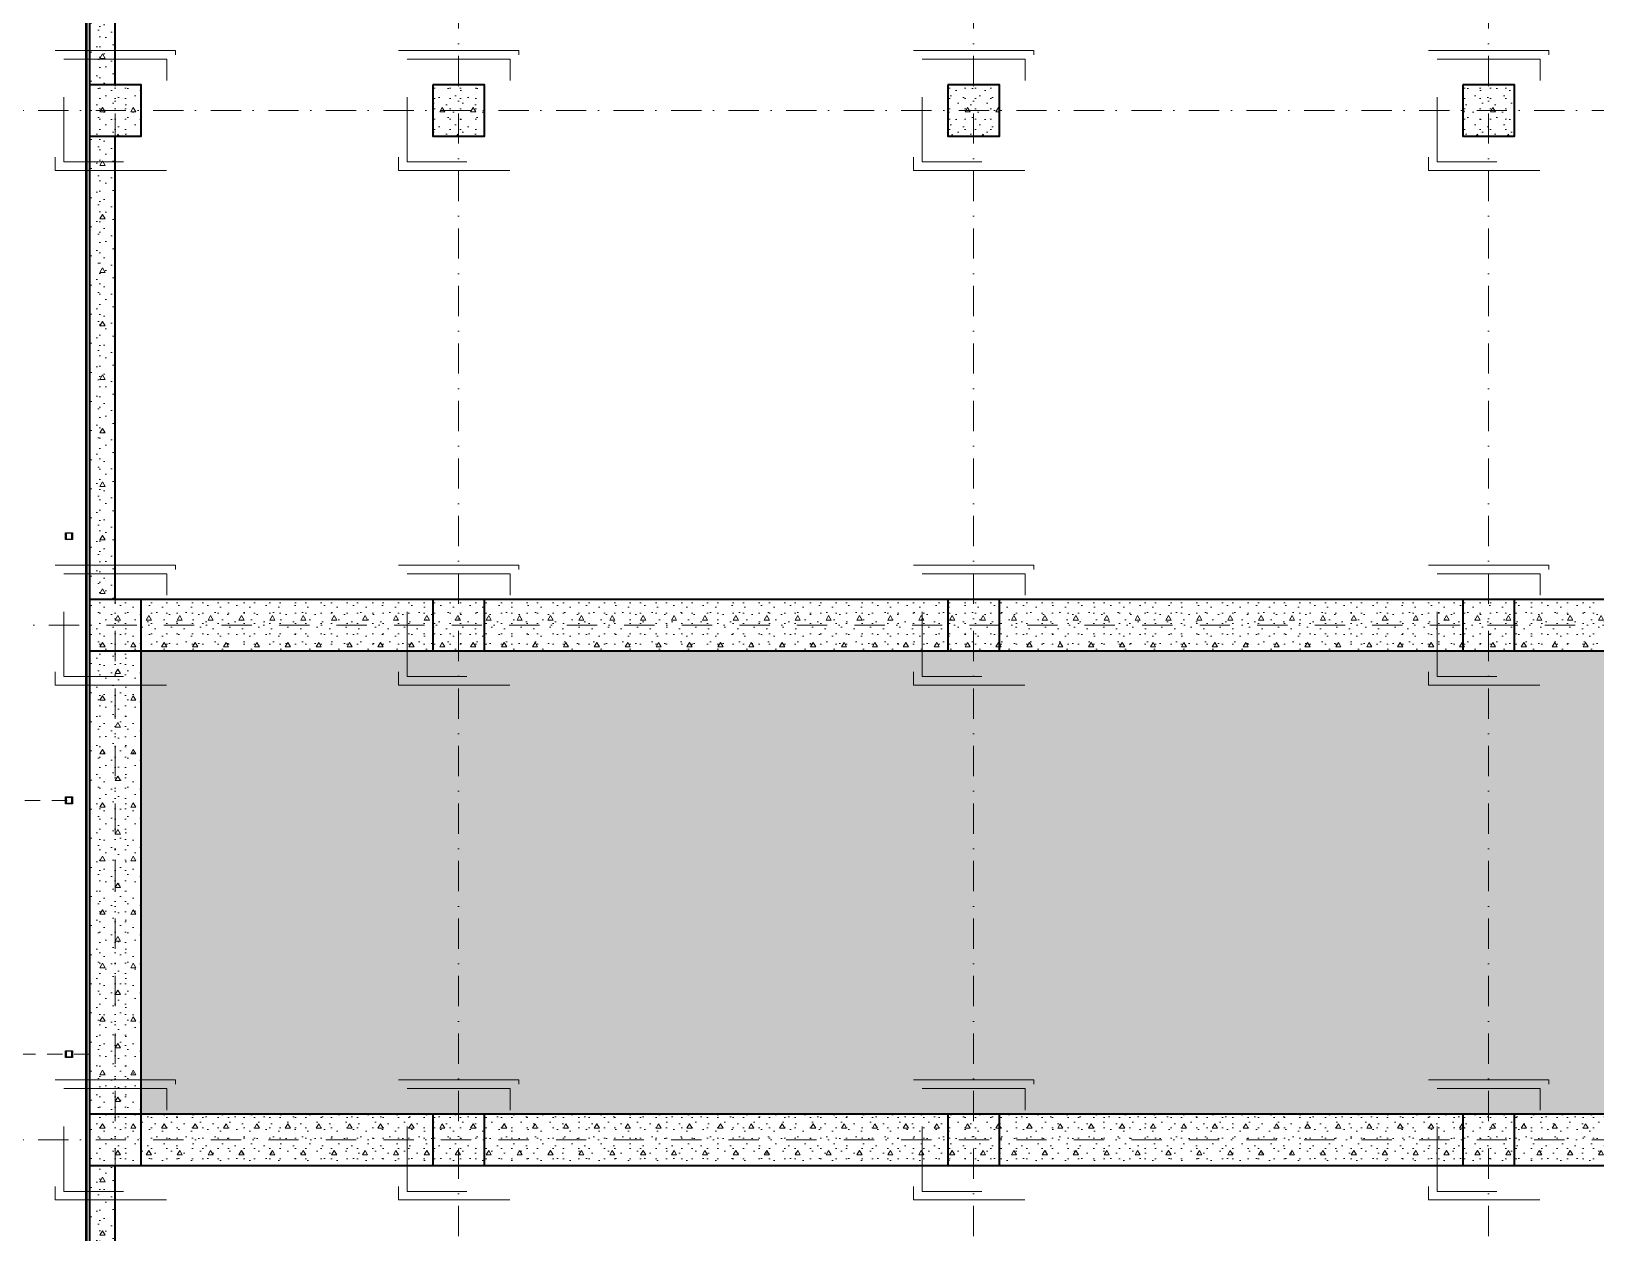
# Model space of a CAD drawing. Header units: millimetres. Extents: x -10605 to 101260, y -15987 to 46355.
# Drawn here: x -979 to 17248, y 20918 to 34924 of the extents above; entities that cross this region are included whole.
import ezdxf
from ezdxf.enums import TextEntityAlignment as Align

# ---------------------------------------------------------------- set-up
doc = ezdxf.new("R2010")
doc.units = ezdxf.units.MM
doc.header["$MEASUREMENT"] = 0
for name, pattern in [('Dashed', [2903.22, 1451.61, -1451.61]), ('Dot & Dashed', [670.277762, 352.777767, -176.388884, 0, -141.111112]), ('thk_line_type', [315, 180, -135])]:
    doc.linetypes.add(name, pattern=pattern)
for name, color, linetype, lineweight in [('0_Ном._пера__200', 7, 'Continuous', 0), ('Металлический каркас здания_Ном._пера__91', 255, 'Continuous', 0), ('Металлический каркас здания_Ном._пера__98', 7, 'Continuous', 25), ('Оси_Ном._пера__200', 7, 'Continuous', 0), ('Паспорта Зон Archicad_Ном._пера__100', 7, 'Continuous', 9), ('Стены _Ном._пера__200', 7, 'Continuous', 0), ('Стены _Ном._пера__97', 7, 'Continuous', 35), ('Стены _Ном._пера__99', 7, 'Continuous', 15)]:
    doc.layers.add(name, color=color, linetype=linetype, lineweight=lineweight)
for name, color, linetype in [('Зоны', 7, 'Continuous'), ('Металлический каркас здания', 7, 'Continuous'), ('Оси', 7, 'Continuous'), ('Стены', 7, 'Continuous')]:
    doc.layers.add(name, color=color, linetype=linetype)
doc.layers.add('Зоны_Ном._пера__94', color=7, linetype='Continuous', lineweight=5, true_color=0xc29f9f9f)
doc.layers.add('Стены _Ном._пера__2', color=7, linetype='Continuous', lineweight=0, true_color=0xc2747474)
doc.styles.add('РЎР“Р•РќР•Р\xa0РР\xa0_РЎРўРР›Р¬_1', font='arial.ttf')
pattern_1 = [(0, (0, 0), (0, 623.538), [60, -300]), (0, (180, 311.8), (0, 623.538), [60, -300]), (60, (0, 0), (-540, 311.769), [60, -300]), (60, (360, 0), (-540, 311.769), [60, -300]), (120, (60, 0), (540, 311.769), [60, -300]), (120, (420, 0), (540, 311.769), [60, -300]), (0, (0, 60), (0, 120), [0, -120, 0, -180]), (45, (60, 60), (-84.85282, 84.85282), [0, -90, 0, -150])]

# ---------------------------------------------------------------- blocks, each defined once
blk = doc.blocks.new('Колонна SHS ГК 27')
at = {"layer": 'Металлический каркас здания_Ном._пера__98', "linetype": 'Continuous', "lineweight": 0, "true_color": 0xffffff}
h = blk.add_hatch(dxfattribs=at)
h.set_pattern_fill('Barabбs_tйglakц_бllу', style=0, pattern_type=2)
h.set_pattern_definition([(90, (0, 0), (-60, 0), [])])
h.paths.add_polyline_path([(-40, -40), (40, -40), (40, 40), (-40, 40)])
h.paths.add_polyline_path([(-33.7, -33.7), (-33.7, 33.7), (33.7, 33.7), (33.7, -33.7)], flags=0)
at = {"layer": 'Металлический каркас здания_Ном._пера__98', "color": 7, "linetype": 'Continuous', "lineweight": 25}
for p, q in [((40, 40), (-40, 40)), ((-40, 40), (-40, -40)), ((-33.7, -33.7), (-33.7, 33.7)), ((-33.7, 33.7), (33.7, 33.7)), ((33.7, 33.7), (33.7, -33.7)), ((40, -40), (40, 40)), ((-40, -40), (40, -40)), ((33.7, -33.7), (-33.7, -33.7))]:
    blk.add_line(p, q, dxfattribs=at)
blk = doc.blocks.new('Перекрытие_2', base_point=(-300, 28300))
at = {"layer": '0_Ном._пера__200', "color": 7, "linetype": 'Continuous', "lineweight": 0, "flags": 128}
blk.add_lwpolyline([(-300, 28300), (-300, 21700), (98300, 21700), (98300, 28300), (52300, 28300), (52300, 34300), (45700, 34300), (45700, 28300)], close=True, dxfattribs=at)
blk = doc.blocks.new('Перекрытие_147', base_point=(-700, 22700))
at = {"layer": 'Стены _Ном._пера__200', "color": 7, "linetype": 'Dashed', "lineweight": 0, "flags": 128}
blk.add_lwpolyline([(-700, 22700), (700, 22700), (700, 21300), (-700, 21300)], close=True, dxfattribs=at)
blk = doc.blocks.new('Перекрытие_148', base_point=(-600, 22600))
at = {"layer": 'Стены _Ном._пера__200', "color": 7, "linetype": 'Dashed', "lineweight": 0, "flags": 128}
blk.add_lwpolyline([(-600, 22600), (600, 22600), (600, 21400), (-600, 21400)], close=True, dxfattribs=at)
blk = doc.blocks.new('Перекрытие_149', base_point=(3300, 22700))
at = {"layer": 'Стены _Ном._пера__200', "color": 7, "linetype": 'Dashed', "lineweight": 0, "flags": 128}
blk.add_lwpolyline([(3300, 22700), (4700, 22700), (4700, 21300), (3300, 21300)], close=True, dxfattribs=at)
blk = doc.blocks.new('Перекрытие_150', base_point=(3400, 22600))
at = {"layer": 'Стены _Ном._пера__200', "color": 7, "linetype": 'Dashed', "lineweight": 0, "flags": 128}
blk.add_lwpolyline([(3400, 22600), (4600, 22600), (4600, 21400), (3400, 21400)], close=True, dxfattribs=at)
blk = doc.blocks.new('Перекрытие_179', base_point=(15300, 22700))
at = {"layer": 'Стены _Ном._пера__200', "color": 7, "linetype": 'Dashed', "lineweight": 0, "flags": 128}
blk.add_lwpolyline([(15300, 22700), (16700, 22700), (16700, 21300), (15300, 21300)], close=True, dxfattribs=at)
blk = doc.blocks.new('Перекрытие_180', base_point=(15400, 22600))
at = {"layer": 'Стены _Ном._пера__200', "color": 7, "linetype": 'Dashed', "lineweight": 0, "flags": 128}
blk.add_lwpolyline([(15400, 22600), (16600, 22600), (16600, 21400), (15400, 21400)], close=True, dxfattribs=at)
blk = doc.blocks.new('Перекрытие_181', base_point=(9300, 22700))
at = {"layer": 'Стены _Ном._пера__200', "color": 7, "linetype": 'Dashed', "lineweight": 0, "flags": 128}
blk.add_lwpolyline([(9300, 22700), (10700, 22700), (10700, 21300), (9300, 21300)], close=True, dxfattribs=at)
blk = doc.blocks.new('Перекрытие_182', base_point=(9400, 22600))
at = {"layer": 'Стены _Ном._пера__200', "color": 7, "linetype": 'Dashed', "lineweight": 0, "flags": 128}
blk.add_lwpolyline([(9400, 22600), (10600, 22600), (10600, 21400), (9400, 21400)], close=True, dxfattribs=at)
blk = doc.blocks.new('Перекрытие_183', base_point=(-700, 28700))
at = {"layer": 'Стены _Ном._пера__200', "color": 7, "linetype": 'Dashed', "lineweight": 0, "flags": 128}
blk.add_lwpolyline([(-700, 28700), (700, 28700), (700, 27300), (-700, 27300)], close=True, dxfattribs=at)
blk = doc.blocks.new('Перекрытие_184', base_point=(-600, 28600))
at = {"layer": 'Стены _Ном._пера__200', "color": 7, "linetype": 'Dashed', "lineweight": 0, "flags": 128}
blk.add_lwpolyline([(-600, 28600), (600, 28600), (600, 27400), (-600, 27400)], close=True, dxfattribs=at)
blk = doc.blocks.new('Перекрытие_185', base_point=(3300, 28700))
at = {"layer": 'Стены _Ном._пера__200', "color": 7, "linetype": 'Dashed', "lineweight": 0, "flags": 128}
blk.add_lwpolyline([(3300, 28700), (4700, 28700), (4700, 27300), (3300, 27300)], close=True, dxfattribs=at)
blk = doc.blocks.new('Перекрытие_186', base_point=(3400, 28600))
at = {"layer": 'Стены _Ном._пера__200', "color": 7, "linetype": 'Dashed', "lineweight": 0, "flags": 128}
blk.add_lwpolyline([(3400, 28600), (4600, 28600), (4600, 27400), (3400, 27400)], close=True, dxfattribs=at)
blk = doc.blocks.new('Перекрытие_215', base_point=(15300, 28700))
at = {"layer": 'Стены _Ном._пера__200', "color": 7, "linetype": 'Dashed', "lineweight": 0, "flags": 128}
blk.add_lwpolyline([(15300, 28700), (16700, 28700), (16700, 27300), (15300, 27300)], close=True, dxfattribs=at)
blk = doc.blocks.new('Перекрытие_216', base_point=(15400, 28600))
at = {"layer": 'Стены _Ном._пера__200', "color": 7, "linetype": 'Dashed', "lineweight": 0, "flags": 128}
blk.add_lwpolyline([(15400, 28600), (16600, 28600), (16600, 27400), (15400, 27400)], close=True, dxfattribs=at)
blk = doc.blocks.new('Перекрытие_217', base_point=(9300, 28700))
at = {"layer": 'Стены _Ном._пера__200', "color": 7, "linetype": 'Dashed', "lineweight": 0, "flags": 128}
blk.add_lwpolyline([(9300, 28700), (10700, 28700), (10700, 27300), (9300, 27300)], close=True, dxfattribs=at)
blk = doc.blocks.new('Перекрытие_218', base_point=(9400, 28600))
at = {"layer": 'Стены _Ном._пера__200', "color": 7, "linetype": 'Dashed', "lineweight": 0, "flags": 128}
blk.add_lwpolyline([(9400, 28600), (10600, 28600), (10600, 27400), (9400, 27400)], close=True, dxfattribs=at)
blk = doc.blocks.new('Перекрытие_219', base_point=(-700, 34700))
at = {"layer": 'Стены _Ном._пера__200', "color": 7, "linetype": 'Dashed', "lineweight": 0, "flags": 128}
blk.add_lwpolyline([(-700, 34700), (700, 34700), (700, 33300), (-700, 33300)], close=True, dxfattribs=at)
blk = doc.blocks.new('Перекрытие_220', base_point=(-600, 34600))
at = {"layer": 'Стены _Ном._пера__200', "color": 7, "linetype": 'Dashed', "lineweight": 0, "flags": 128}
blk.add_lwpolyline([(-600, 34600), (600, 34600), (600, 33400), (-600, 33400)], close=True, dxfattribs=at)
blk = doc.blocks.new('Перекрытие_221', base_point=(3300, 34700))
at = {"layer": 'Стены _Ном._пера__200', "color": 7, "linetype": 'Dashed', "lineweight": 0, "flags": 128}
blk.add_lwpolyline([(3300, 34700), (4700, 34700), (4700, 33300), (3300, 33300)], close=True, dxfattribs=at)
blk = doc.blocks.new('Перекрытие_222', base_point=(3400, 34600))
at = {"layer": 'Стены _Ном._пера__200', "color": 7, "linetype": 'Dashed', "lineweight": 0, "flags": 128}
blk.add_lwpolyline([(3400, 34600), (4600, 34600), (4600, 33400), (3400, 33400)], close=True, dxfattribs=at)
blk = doc.blocks.new('Перекрытие_251', base_point=(15300, 34700))
at = {"layer": 'Стены _Ном._пера__200', "color": 7, "linetype": 'Dashed', "lineweight": 0, "flags": 128}
blk.add_lwpolyline([(15300, 34700), (16700, 34700), (16700, 33300), (15300, 33300)], close=True, dxfattribs=at)
blk = doc.blocks.new('Перекрытие_252', base_point=(15400, 34600))
at = {"layer": 'Стены _Ном._пера__200', "color": 7, "linetype": 'Dashed', "lineweight": 0, "flags": 128}
blk.add_lwpolyline([(15400, 34600), (16600, 34600), (16600, 33400), (15400, 33400)], close=True, dxfattribs=at)
blk = doc.blocks.new('Перекрытие_253', base_point=(9300, 34700))
at = {"layer": 'Стены _Ном._пера__200', "color": 7, "linetype": 'Dashed', "lineweight": 0, "flags": 128}
blk.add_lwpolyline([(9300, 34700), (10700, 34700), (10700, 33300), (9300, 33300)], close=True, dxfattribs=at)
blk = doc.blocks.new('Перекрытие_254', base_point=(9400, 34600))
at = {"layer": 'Стены _Ном._пера__200', "color": 7, "linetype": 'Dashed', "lineweight": 0, "flags": 128}
blk.add_lwpolyline([(9400, 34600), (10600, 34600), (10600, 33400), (9400, 33400)], close=True, dxfattribs=at)
blk = doc.blocks.new('Перекрытие_292', base_point=(-300, 28300))
at = {"layer": '0_Ном._пера__200', "color": 7, "linetype": 'Continuous', "lineweight": 0, "flags": 128}
blk.add_lwpolyline([(-300, 28300), (-300, 21700), (98300, 21700), (98300, 28300), (52300, 28300), (52300, 34300), (45700, 34300), (45700, 28300)], close=True, dxfattribs=at)
blk = doc.blocks.new('Стена_4', base_point=(-225, 40225))
at = {"layer": 'Стены', "linetype": 'Continuous', "lineweight": 0, "true_color": 0xffffff}
blk.add_hatch(color=7, dxfattribs=at).paths.add_polyline_path([(-334, 40329), (-334, -328), (-328, -328), (-328, 40329)])
at = {"layer": 'Стены _Ном._пера__200', "color": 7, "linetype": 'Continuous', "lineweight": 0}
blk.add_line((-334, 40329), (-334, -328), dxfattribs=at)
at = {"layer": 'Стены _Ном._пера__200', "color": 7, "linetype": 'Continuous', "lineweight": 0, "flags": 128}
blk.add_lwpolyline([(-328, -328), (-328, 40329)], dxfattribs=at)
at = {"layer": 'Стены _Ном._пера__99', "color": 7, "linetype": 'Continuous', "lineweight": 15}
blk.add_line((-336, 40335), (-336, -334), dxfattribs=at)
at = {"layer": 'Стены _Ном._пера__99', "color": 7, "linetype": 'Continuous', "lineweight": 15, "flags": 128}
blk.add_lwpolyline([(-346, 40337), (-346, -336)], dxfattribs=at)
blk = doc.blocks.new('Стена_13', base_point=(0, 28000))
at = {"layer": 'Стены _Ном._пера__2', "linetype": 'Continuous', "lineweight": 0, "true_color": 0x747474}
h = blk.add_hatch(dxfattribs=at)
h.set_pattern_fill('бетон_строительный__2_', color=8, style=0, pattern_type=2)
h.set_pattern_definition(pattern_1)
h.paths.add_polyline_path([(300, 28300), (300, 27700), (3700, 27700), (3700, 28300)])
h = blk.add_hatch(dxfattribs=at)
h.set_pattern_fill('бетон_строительный__2_', color=8, style=0, pattern_type=2)
h.set_pattern_definition(pattern_1)
h.paths.add_polyline_path([(4300, 28300), (4300, 27700), (9700, 27700), (9700, 28300)])
h = blk.add_hatch(dxfattribs=at)
h.set_pattern_fill('бетон_строительный__2_', color=8, style=0, pattern_type=2)
h.set_pattern_definition(pattern_1)
h.paths.add_polyline_path([(15700, 28300), (10300, 28300), (10300, 27700), (15700, 27700)])
h = blk.add_hatch(dxfattribs=at)
h.set_pattern_fill('бетон_строительный__2_', color=8, style=0, pattern_type=2)
h.set_pattern_definition(pattern_1)
h.paths.add_polyline_path([(21700, 28300), (16300, 28300), (16300, 27700), (21700, 27700)])
at = {"layer": 'Стены _Ном._пера__97', "color": 7, "linetype": 'Continuous', "lineweight": 35, "flags": 128}
for points in [[(3700, 28300), (300, 28300)], [(9700, 28300), (4300, 28300)], [(15700, 28300), (10300, 28300)], [(21700, 28300), (16300, 28300)], [(300, 27700), (3700, 27700)], [(4300, 27700), (9700, 27700)], [(10300, 27700), (15700, 27700)], [(16300, 27700), (21700, 27700)]]:
    blk.add_lwpolyline(points, dxfattribs=at)
blk = doc.blocks.new('Стена_19', base_point=(98000, 22000))
at = {"layer": 'Стены _Ном._пера__2', "linetype": 'Continuous', "lineweight": 0, "true_color": 0x747474}
h = blk.add_hatch(dxfattribs=at)
h.set_pattern_fill('бетон_строительный__2_', color=8, style=0, pattern_type=2)
h.set_pattern_definition(pattern_1)
h.paths.add_polyline_path([(300, 21700), (3700, 21700), (3700, 22300), (300, 22300)])
h = blk.add_hatch(dxfattribs=at)
h.set_pattern_fill('бетон_строительный__2_', color=8, style=0, pattern_type=2)
h.set_pattern_definition(pattern_1)
h.paths.add_polyline_path([(4300, 22300), (4300, 21700), (9700, 21700), (9700, 22300)])
h = blk.add_hatch(dxfattribs=at)
h.set_pattern_fill('бетон_строительный__2_', color=8, style=0, pattern_type=2)
h.set_pattern_definition(pattern_1)
h.paths.add_polyline_path([(15700, 22300), (10300, 22300), (10300, 21700), (15700, 21700)])
h = blk.add_hatch(dxfattribs=at)
h.set_pattern_fill('бетон_строительный__2_', color=8, style=0, pattern_type=2)
h.set_pattern_definition(pattern_1)
h.paths.add_polyline_path([(16300, 22300), (16300, 21700), (21700, 21700), (21700, 22300)])
at = {"layer": 'Стены _Ном._пера__97', "color": 7, "linetype": 'Continuous', "lineweight": 35, "flags": 128}
for points in [[(3700, 22300), (300, 22300)], [(9700, 22300), (4300, 22300)], [(15700, 22300), (10300, 22300)], [(21700, 22300), (16300, 22300)], [(300, 21700), (3700, 21700)], [(4300, 21700), (9700, 21700)], [(10300, 21700), (15700, 21700)], [(16300, 21700), (21700, 21700)]]:
    blk.add_lwpolyline(points, dxfattribs=at)
blk = doc.blocks.new('Стена_20', base_point=(0, 22000))
at = {"layer": 'Стены _Ном._пера__2', "linetype": 'Continuous', "lineweight": 0, "true_color": 0x747474}
h = blk.add_hatch(dxfattribs=at)
h.set_pattern_fill('бетон_строительный__2_', color=8, style=0, pattern_type=2)
h.set_pattern_definition(pattern_1)
h.paths.add_polyline_path([(-300, 27700), (-300, 22300), (300, 22300), (300, 27700)])
at = {"layer": 'Стены _Ном._пера__97', "color": 7, "linetype": 'Continuous', "lineweight": 35, "flags": 128}
for points in [[(-300, 27700), (-300, 22300)], [(300, 22300), (300, 27700)]]:
    blk.add_lwpolyline(points, dxfattribs=at)
blk = doc.blocks.new('Стена_24', base_point=(-300, 28300))
at = {"layer": 'Стены _Ном._пера__2', "linetype": 'Continuous', "lineweight": 0, "true_color": 0x747474}
h = blk.add_hatch(dxfattribs=at)
h.set_pattern_fill('бетон_строительный__2_', color=8, style=0, pattern_type=2)
h.set_pattern_definition(pattern_1)
h.paths.add_polyline_path([(-300, 34300), (0, 34300), (0, 39700), (-300, 39700)])
h = blk.add_hatch(dxfattribs=at)
h.set_pattern_fill('бетон_строительный__2_', color=8, style=0, pattern_type=2)
h.set_pattern_definition(pattern_1)
h.paths.add_polyline_path([(-300, 28300), (0, 28300), (0, 33700), (-300, 33700)])
at = {"layer": 'Стены _Ном._пера__97', "color": 7, "linetype": 'Continuous', "lineweight": 35, "flags": 128}
for points in [[(-300, 39700), (-300, 34300)], [(0, 34300), (0, 39700)], [(-300, 33700), (-300, 28300)], [(0, 28300), (0, 33700)]]:
    blk.add_lwpolyline(points, dxfattribs=at)
blk = doc.blocks.new('Стена_28', base_point=(-300, 21700))
at = {"layer": 'Стены _Ном._пера__2', "linetype": 'Continuous', "lineweight": 0, "true_color": 0x747474}
h = blk.add_hatch(dxfattribs=at)
h.set_pattern_fill('бетон_строительный__2_', color=8, style=0, pattern_type=2)
h.set_pattern_definition(pattern_1)
h.paths.add_polyline_path([(-300, 21700), (-300, 18300), (0, 18300), (0, 21700)])
at = {"layer": 'Стены _Ном._пера__97', "color": 7, "linetype": 'Continuous', "lineweight": 35, "flags": 128}
for points in [[(-300, 21700), (-300, 18300)], [(0, 18300), (0, 21700)]]:
    blk.add_lwpolyline(points, dxfattribs=at)
blk = doc.blocks.new('Колонна_73', base_point=(0, 22000))
at = {"layer": 'Стены', "linetype": 'Continuous', "lineweight": 0, "true_color": 0x000000}
h = blk.add_hatch(dxfattribs=at)
h.set_pattern_fill('бетон_строительный__2_', color=18, style=0, pattern_type=2)
h.set_pattern_definition(pattern_1)
h.paths.add_polyline_path([(-300, 22300), (-300, 21700), (300, 21700), (300, 22300)])
at = {"layer": 'Стены _Ном._пера__97', "color": 7, "linetype": 'Continuous', "lineweight": 35, "flags": 128}
blk.add_lwpolyline([(-300, 22300), (-300, 21700), (300, 21700), (300, 22300)], close=True, dxfattribs=at)
blk = doc.blocks.new('Колонна_74', base_point=(4000, 22000))
at = {"layer": 'Стены', "linetype": 'Continuous', "lineweight": 0, "true_color": 0x000000}
h = blk.add_hatch(dxfattribs=at)
h.set_pattern_fill('бетон_строительный__2_', color=18, style=0, pattern_type=2)
h.set_pattern_definition(pattern_1)
h.paths.add_polyline_path([(3700, 22300), (3700, 21700), (4300, 21700), (4300, 22300)])
at = {"layer": 'Стены _Ном._пера__97', "color": 7, "linetype": 'Continuous', "lineweight": 35, "flags": 128}
blk.add_lwpolyline([(3700, 22300), (3700, 21700), (4300, 21700), (4300, 22300)], close=True, dxfattribs=at)
blk = doc.blocks.new('Колонна_89', base_point=(16000, 22000))
at = {"layer": 'Стены', "linetype": 'Continuous', "lineweight": 0, "true_color": 0x000000}
h = blk.add_hatch(dxfattribs=at)
h.set_pattern_fill('бетон_строительный__2_', color=18, style=0, pattern_type=2)
h.set_pattern_definition(pattern_1)
h.paths.add_polyline_path([(15700, 22300), (15700, 21700), (16300, 21700), (16300, 22300)])
at = {"layer": 'Стены _Ном._пера__97', "color": 7, "linetype": 'Continuous', "lineweight": 35, "flags": 128}
blk.add_lwpolyline([(15700, 22300), (15700, 21700), (16300, 21700), (16300, 22300)], close=True, dxfattribs=at)
blk = doc.blocks.new('Колонна_90', base_point=(10000, 22000))
at = {"layer": 'Стены', "linetype": 'Continuous', "lineweight": 0, "true_color": 0x000000}
h = blk.add_hatch(dxfattribs=at)
h.set_pattern_fill('бетон_строительный__2_', color=18, style=0, pattern_type=2)
h.set_pattern_definition(pattern_1)
h.paths.add_polyline_path([(9700, 22300), (9700, 21700), (10300, 21700), (10300, 22300)])
at = {"layer": 'Стены _Ном._пера__97', "color": 7, "linetype": 'Continuous', "lineweight": 35, "flags": 128}
blk.add_lwpolyline([(9700, 22300), (9700, 21700), (10300, 21700), (10300, 22300)], close=True, dxfattribs=at)
blk = doc.blocks.new('Колонна_91', base_point=(0, 28000))
at = {"layer": 'Стены', "linetype": 'Continuous', "lineweight": 0, "true_color": 0x000000}
h = blk.add_hatch(dxfattribs=at)
h.set_pattern_fill('бетон_строительный__2_', color=18, style=0, pattern_type=2)
h.set_pattern_definition(pattern_1)
h.paths.add_polyline_path([(-300, 28300), (-300, 27700), (300, 27700), (300, 28300)])
at = {"layer": 'Стены _Ном._пера__97', "color": 7, "linetype": 'Continuous', "lineweight": 35, "flags": 128}
blk.add_lwpolyline([(-300, 28300), (-300, 27700), (300, 27700), (300, 28300)], close=True, dxfattribs=at)
blk = doc.blocks.new('Колонна_92', base_point=(4000, 28000))
at = {"layer": 'Стены', "linetype": 'Continuous', "lineweight": 0, "true_color": 0x000000}
h = blk.add_hatch(dxfattribs=at)
h.set_pattern_fill('бетон_строительный__2_', color=18, style=0, pattern_type=2)
h.set_pattern_definition(pattern_1)
h.paths.add_polyline_path([(3700, 28300), (3700, 27700), (4300, 27700), (4300, 28300)])
at = {"layer": 'Стены _Ном._пера__97', "color": 7, "linetype": 'Continuous', "lineweight": 35, "flags": 128}
blk.add_lwpolyline([(3700, 28300), (3700, 27700), (4300, 27700), (4300, 28300)], close=True, dxfattribs=at)
blk = doc.blocks.new('Колонна_107', base_point=(16000, 28000))
at = {"layer": 'Стены', "linetype": 'Continuous', "lineweight": 0, "true_color": 0x000000}
h = blk.add_hatch(dxfattribs=at)
h.set_pattern_fill('бетон_строительный__2_', color=18, style=0, pattern_type=2)
h.set_pattern_definition(pattern_1)
h.paths.add_polyline_path([(15700, 28300), (15700, 27700), (16300, 27700), (16300, 28300)])
at = {"layer": 'Стены _Ном._пера__97', "color": 7, "linetype": 'Continuous', "lineweight": 35, "flags": 128}
blk.add_lwpolyline([(15700, 28300), (15700, 27700), (16300, 27700), (16300, 28300)], close=True, dxfattribs=at)
blk = doc.blocks.new('Колонна_108', base_point=(10000, 28000))
at = {"layer": 'Стены', "linetype": 'Continuous', "lineweight": 0, "true_color": 0x000000}
h = blk.add_hatch(dxfattribs=at)
h.set_pattern_fill('бетон_строительный__2_', color=18, style=0, pattern_type=2)
h.set_pattern_definition(pattern_1)
h.paths.add_polyline_path([(9700, 28300), (9700, 27700), (10300, 27700), (10300, 28300)])
at = {"layer": 'Стены _Ном._пера__97', "color": 7, "linetype": 'Continuous', "lineweight": 35, "flags": 128}
blk.add_lwpolyline([(9700, 28300), (9700, 27700), (10300, 27700), (10300, 28300)], close=True, dxfattribs=at)
blk = doc.blocks.new('Колонна_109', base_point=(0, 34000))
at = {"layer": 'Стены', "linetype": 'Continuous', "lineweight": 0, "true_color": 0x000000}
h = blk.add_hatch(dxfattribs=at)
h.set_pattern_fill('бетон_строительный__2_', color=18, style=0, pattern_type=2)
h.set_pattern_definition(pattern_1)
h.paths.add_polyline_path([(-300, 34300), (-300, 33700), (300, 33700), (300, 34300)])
at = {"layer": 'Стены _Ном._пера__97', "color": 7, "linetype": 'Continuous', "lineweight": 35, "flags": 128}
blk.add_lwpolyline([(-300, 34300), (-300, 33700), (300, 33700), (300, 34300)], close=True, dxfattribs=at)
blk = doc.blocks.new('Колонна_110', base_point=(4000, 34000))
at = {"layer": 'Стены', "linetype": 'Continuous', "lineweight": 0, "true_color": 0x000000}
h = blk.add_hatch(dxfattribs=at)
h.set_pattern_fill('бетон_строительный__2_', color=18, style=0, pattern_type=2)
h.set_pattern_definition(pattern_1)
h.paths.add_polyline_path([(3700, 34300), (3700, 33700), (4300, 33700), (4300, 34300)])
at = {"layer": 'Стены _Ном._пера__97', "color": 7, "linetype": 'Continuous', "lineweight": 35, "flags": 128}
blk.add_lwpolyline([(3700, 34300), (3700, 33700), (4300, 33700), (4300, 34300)], close=True, dxfattribs=at)
blk = doc.blocks.new('Колонна_125', base_point=(16000, 34000))
at = {"layer": 'Стены', "linetype": 'Continuous', "lineweight": 0, "true_color": 0x000000}
h = blk.add_hatch(dxfattribs=at)
h.set_pattern_fill('бетон_строительный__2_', color=18, style=0, pattern_type=2)
h.set_pattern_definition(pattern_1)
h.paths.add_polyline_path([(15700, 34300), (15700, 33700), (16300, 33700), (16300, 34300)])
at = {"layer": 'Стены _Ном._пера__97', "color": 7, "linetype": 'Continuous', "lineweight": 35, "flags": 128}
blk.add_lwpolyline([(15700, 34300), (15700, 33700), (16300, 33700), (16300, 34300)], close=True, dxfattribs=at)
blk = doc.blocks.new('Колонна_126', base_point=(10000, 34000))
at = {"layer": 'Стены', "linetype": 'Continuous', "lineweight": 0, "true_color": 0x000000}
h = blk.add_hatch(dxfattribs=at)
h.set_pattern_fill('бетон_строительный__2_', color=18, style=0, pattern_type=2)
h.set_pattern_definition(pattern_1)
h.paths.add_polyline_path([(9700, 34300), (9700, 33700), (10300, 33700), (10300, 34300)])
at = {"layer": 'Стены _Ном._пера__97', "color": 7, "linetype": 'Continuous', "lineweight": 35, "flags": 128}
blk.add_lwpolyline([(9700, 34300), (9700, 33700), (10300, 33700), (10300, 34300)], close=True, dxfattribs=at)
blk = doc.blocks.new('Стандартный Маркер Сетки')
at = {"layer": 'Оси_Ном._пера__200', "color": 7, "linetype": 'Dot & Dashed', "lineweight": 0}
blk.add_line((0, 0), (107805, 0), dxfattribs=at)
at = {"layer": 'Оси_Ном._пера__200', "color": 7, "lineweight": 0, "style": 'РЎР“Р•РќР•Р\xa0РР\xa0_РЎРўРР›Р¬_1'}
blk.add_attdef('AC_MarkerText_1', text='', height=300, dxfattribs=at).set_placement((108205, 150), align=Align.TOP_CENTER)
blk = doc.blocks.new('Стандартный Маркер Сетки_3')
at = {"layer": 'Оси_Ном._пера__200', "color": 7, "linetype": 'Dot & Dashed', "lineweight": 0}
blk.add_line((0, 0), (107930, 0), dxfattribs=at)
at = {"layer": 'Оси_Ном._пера__200', "color": 7, "lineweight": 0, "style": 'РЎР“Р•РќР•Р\xa0РР\xa0_РЎРўРР›Р¬_1'}
blk.add_attdef('AC_MarkerText_1', text='', height=300, dxfattribs=at).set_placement((108330, 150), align=Align.TOP_CENTER)
blk = doc.blocks.new('Балка - Швеллер ПП 27_5')
at = {"layer": 'Металлический каркас здания_Ном._пера__91', "color": 255, "linetype": 'thk_line_type', "lineweight": 0}
blk.add_line((0, 0), (2760, 0), dxfattribs=at)
blk = doc.blocks.new('Балка - Швеллер ПП 27_7')
at = {"layer": 'Металлический каркас здания_Ном._пера__91', "color": 255, "linetype": 'thk_line_type', "lineweight": 0}
blk.add_line((0, 0), (2960, 0), dxfattribs=at)
blk = doc.blocks.new('Технический коридор_1_2', base_point=(36816, 30293))
at = {"layer": 'Зоны_Ном._пера__94', "linetype": 'Continuous', "lineweight": 0, "true_color": 0x272727}
blk.add_hatch(color=250, dxfattribs=at).paths.add_polyline_path([(300, 22300), (97700, 22300), (97700, 27700), (51700, 27700), (51700, 33700), (46300, 33700), (46300, 27700), (300, 27700)])
at = {"layer": 'Паспорта Зон Archicad_Ном._пера__100', "color": 7, "lineweight": 9, "style": 'РЎР“Р•РќР•Р\xa0РР\xa0_РЎРўРР›Р¬_1'}
for tag, p in [('DUMMY_112', (49234, 30859)), ('ROOM_AREA', (50442, 22727))]:
    blk.add_attdef(tag, text='', height=300, dxfattribs=at).set_placement(p, align=Align.MIDDLE_CENTER)
blk = doc.blocks.new('Стандартный Маркер Сетки_4')
at = {"layer": 'Оси_Ном._пера__200', "color": 7, "linetype": 'Dot & Dashed', "lineweight": 0}
blk.add_line((0, 0), (55187, 0), dxfattribs=at)
at = {"layer": 'Оси_Ном._пера__200', "color": 7, "lineweight": 0, "style": 'РЎР“Р•РќР•Р\xa0РР\xa0_РЎРўРР›Р¬_1'}
blk.add_attdef('AC_MarkerText_1', text='', height=300, rotation=90, dxfattribs=at).set_placement((55368, -69), align=Align.TOP_CENTER)

msp = doc.modelspace()

# ---------------------------------------------------------------- linework, layer by layer
at = {"layer": 'Зоны_Ном._пера__94', "color": 253, "linetype": 'Continuous', "lineweight": 5, "true_color": 0x9f9f9f, "flags": 128}
msp.add_lwpolyline([(299.99987, 22300.00013), (97699.99999, 22300.00013), (97699.99999, 27700.00012), (51699.75543, 27700.00012), (51699.75543, 33700.00004), (46300.24443, 33700.00004), (46300.24443, 27700.00012), (299.99987, 27700.00012)], close=True, dxfattribs=at)

# ---------------------------------------------------------------- block references
at = {"color": 7, "linetype": 'Continuous', "lineweight": 0}
for name in ['Перекрытие_2', 'Перекрытие_292']:
    msp.add_blockref(name, (-300.00021, 28300.00021), dxfattribs=at)
at = {"layer": 'Зоны', "color": 7, "linetype": 'Continuous', "lineweight": 9}
msp.add_blockref('Технический коридор_1_2', (36815.94606, 30292.53044), dxfattribs=at)
at = {"layer": 'Металлический каркас здания', "color": 7, "linetype": 'Continuous', "lineweight": 9, "xscale": -1, "zscale": 1000, "rotation": 180}
msp.add_blockref('Балка - Швеллер ПП 27_5', (-3259.52743, 25957.5689), dxfattribs=at)
at = {"layer": 'Металлический каркас здания', "color": 7, "linetype": 'Continuous', "lineweight": 9, "xscale": -1, "zscale": 1000}
msp.add_blockref('Балка - Швеллер ПП 27_7', (-300, 23000.00006), dxfattribs=at)
at = {"layer": 'Металлический каркас здания_Ном._пера__98', "color": 7, "linetype": 'Continuous', "lineweight": 25, "xscale": -1, "zscale": 1000}
for p, rotation in [((-539.53418, 29037.5689), 270), ((-539.53418, 25957.5689), 90), ((-539.13917, 23000.00006), 90)]:
    msp.add_blockref('Колонна SHS ГК 27', p, dxfattribs=dict(at, rotation=rotation))
at = {"layer": 'Оси', "color": 8, "linetype": 'Continuous', "lineweight": 0, "true_color": 0x747474, "zscale": 1000, "rotation": 270}
for p in [(0, 40000.00005), (4000, 40000.00005), (10000, 40000.00005), (16000.00006, 40000.00005)]:
    msp.add_blockref('Стандартный Маркер Сетки_4', p, dxfattribs=at)
at = {"layer": 'Оси', "color": 8, "linetype": 'Continuous', "lineweight": 0, "true_color": 0x747474, "xscale": -1, "zscale": 1000}
for name, p in [('Стандартный Маркер Сетки', (98000.00007, 34000.00005)), ('Стандартный Маркер Сетки_3', (98125, 28000.00005)), ('Стандартный Маркер Сетки', (98000.00007, 22000.00005))]:
    msp.add_blockref(name, p, dxfattribs=at)
at = {"layer": 'Стены', "color": 7, "lineweight": 35}
for name, p in [('Стена_4', (-224.59482, 40225.35464)), ('Стена_24', (-300, 28300.00005)), ('Колонна_109', (0, 34000.00005)), ('Колонна_110', (4000, 34000.00005)), ('Колонна_126', (10000, 34000.00005)), ('Колонна_125', (16000, 34000.00005)), ('Колонна_91', (0, 28000.00005)), ('Стена_13', (0, 28000.00005)), ('Колонна_92', (4000, 28000.00005)), ('Колонна_108', (10000, 28000.00005)), ('Колонна_107', (16000, 28000.00005)), ('Стена_20', (0, 22000.00005)), ('Колонна_73', (0, 22000.00005)), ('Стена_19', (98000.00007, 22000.00005)), ('Колонна_74', (4000, 22000.00005)), ('Колонна_90', (10000, 22000.00005)), ('Колонна_89', (16000, 22000.00005)), ('Стена_28', (-300, 21700.00005))]:
    msp.add_blockref(name, p, dxfattribs=at)
at = {"layer": 'Стены', "color": 7, "linetype": 'Dashed', "lineweight": 0}
for name, p in [('Перекрытие_219', (-700, 34700.00005)), ('Перекрытие_221', (3300, 34700.00005)), ('Перекрытие_253', (9300, 34700.00005)), ('Перекрытие_251', (15300, 34700.00005)), ('Перекрытие_220', (-600, 34600.00005)), ('Перекрытие_222', (3400, 34600.00005)), ('Перекрытие_254', (9400, 34600.00005)), ('Перекрытие_252', (15400, 34600.00005)), ('Перекрытие_183', (-700, 28700.00005)), ('Перекрытие_185', (3300, 28700.00005)), ('Перекрытие_217', (9300, 28700.00005)), ('Перекрытие_215', (15300, 28700.00005)), ('Перекрытие_184', (-600, 28600.00005)), ('Перекрытие_186', (3400, 28600.00005)), ('Перекрытие_218', (9400, 28600.00005)), ('Перекрытие_216', (15400, 28600.00005)), ('Перекрытие_147', (-700, 22700.00005)), ('Перекрытие_149', (3300, 22700.00005)), ('Перекрытие_181', (9300, 22700.00005)), ('Перекрытие_179', (15300, 22700.00005)), ('Перекрытие_148', (-600, 22600.00005)), ('Перекрытие_150', (3400, 22600.00005)), ('Перекрытие_182', (9400, 22600.00005)), ('Перекрытие_180', (15400, 22600.00005))]:
    msp.add_blockref(name, p, dxfattribs=at)

doc.saveas('drawing.dxf')
